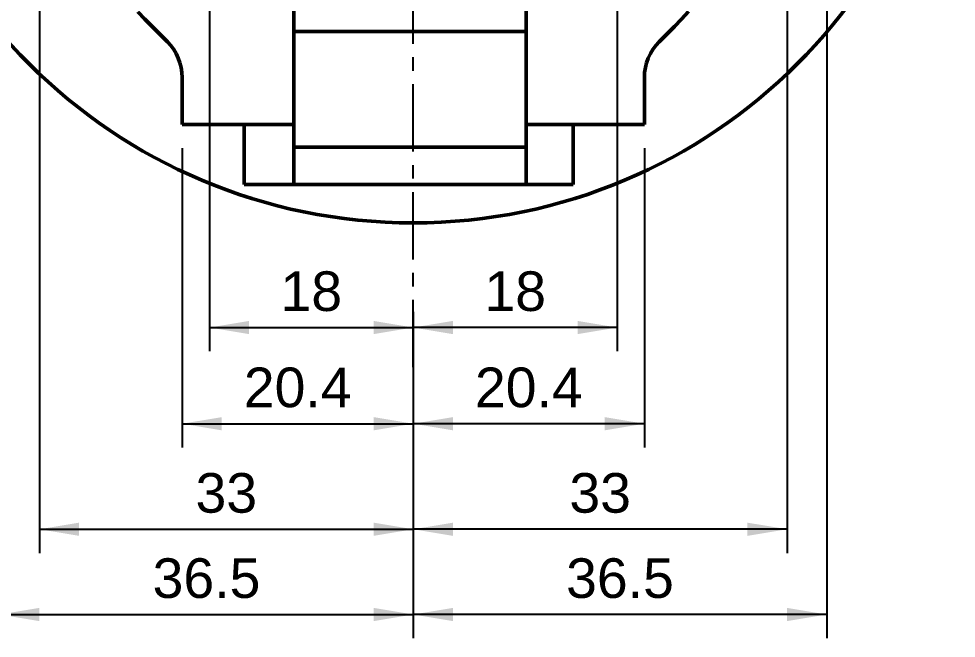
# Model space of a CAD drawing. Header units: millimetres. Extents: x 71 to 428, y 120 to 295.
# Drawn here: x 320.1 to 402.8, y 119.9 to 174.6 of the extents above; entities that cross this region are included whole.
import ezdxf

# ---------------------------------------------------------------- set-up
doc = ezdxf.new("R2010")
doc.units = ezdxf.units.MM
doc.header["$LTSCALE"] = 0.75
doc.linetypes.add('CENTER', pattern=[50.8, 31.75, -6.35, 6.35, -6.35])
doc.layers.add('Dim', color=3, linetype='Continuous', lineweight=25)
doc.layers.add('Visible', color=7, linetype='Continuous', lineweight=50)
doc.layers.add('尺寸标注', color=3, linetype='Continuous')
doc.styles.get("Standard").update_dxf_attribs({"font": 'arial.ttf'})
doc.dimstyles.new('Dim-ISO-25', dxfattribs={"dimtxt": 3.5, "dimasz": 3.5, "dimexe": 2.1, "dimexo": 2.1, "dimgap": 1.4, "dimtad": 1, "dimzin": 12, "dimdsep": 46, "dimtxsty": 'Standard', "dimcen": 0, "dimazin": 3, "dimtp": 0.1, "dimtm": 0.1, "dimtfac": 0.714286, "dimtmove": 0, "dimatfit": 3, "dimfxl": 1, "dimtzin": 12, "dimarcsym": 0})

# ---------------------------------------------------------------- blocks, each defined once
blk = doc.blocks.new('*D120')
at = {"color": 0, "linetype": 'ByBlock', "lineweight": -2}
for p, q in [((336.9, 176.832), (336.9, 145.223)), ((354.896, 148.704), (354.896, 145.223)), ((336.9, 147.323), (354.896, 147.323))]:
    blk.add_line(p, q, dxfattribs=at)
at = {"color": 0, "linetype": 'ByBlock'}
for points in [[(336.9, 147.323), (340.4, 146.74), (340.4, 147.907)], [(354.896, 147.323), (351.396, 146.74), (351.396, 147.907)]]:
    blk.add_solid(points, dxfattribs=at)
at = {"layer": 'Defpoints', "color": 0, "linetype": 'ByBlock'}
for p in [(336.9, 178.932), (354.896, 150.804)]:
    blk.add_point(p, dxfattribs=at)
at = {"color": 0, "linetype": 'ByBlock', "lineweight": -2, "insert": (345.898, 150.51), "char_height": 3.5, "attachment_point": 5}
blk.add_mtext('\\A0;18', dxfattribs=at)
blk = doc.blocks.new('*D126')
at = {"color": 0, "linetype": 'ByBlock', "lineweight": -2}
for p, q in [((334.498, 163.17), (334.498, 136.725)), ((354.896, 148.704), (354.896, 136.725)), ((334.498, 138.825), (354.896, 138.825))]:
    blk.add_line(p, q, dxfattribs=at)
at = {"color": 0, "linetype": 'ByBlock'}
for points in [[(334.498, 138.825), (337.998, 138.241), (337.998, 139.408)], [(354.896, 138.825), (351.396, 138.241), (351.396, 139.408)]]:
    blk.add_solid(points, dxfattribs=at)
at = {"layer": 'Defpoints', "color": 0, "linetype": 'ByBlock'}
for p in [(334.498, 165.27), (354.896, 150.804)]:
    blk.add_point(p, dxfattribs=at)
at = {"color": 0, "linetype": 'ByBlock', "lineweight": -2, "insert": (344.697, 142.012), "char_height": 3.5, "attachment_point": 5}
blk.add_mtext('\\A0;20.4', dxfattribs=at)
blk = doc.blocks.new('*D125')
at = {"color": 0, "linetype": 'ByBlock', "lineweight": -2}
for p, q in [((321.896, 188.298), (321.896, 127.401)), ((354.896, 148.704), (354.896, 127.401)), ((321.896, 129.501), (354.896, 129.501))]:
    blk.add_line(p, q, dxfattribs=at)
at = {"color": 0, "linetype": 'ByBlock'}
for points in [[(321.896, 129.501), (325.396, 128.918), (325.396, 130.084)], [(354.896, 129.501), (351.396, 128.918), (351.396, 130.084)]]:
    blk.add_solid(points, dxfattribs=at)
at = {"layer": 'Defpoints', "color": 0, "linetype": 'ByBlock'}
for p in [(321.896, 190.398), (354.896, 150.804)]:
    blk.add_point(p, dxfattribs=at)
at = {"color": 0, "linetype": 'ByBlock', "lineweight": -2, "insert": (338.396, 132.689), "char_height": 3.5, "attachment_point": 5}
blk.add_mtext('\\A0;33', dxfattribs=at)
blk = doc.blocks.new('*D121')
at = {"color": 0, "linetype": 'ByBlock', "lineweight": -2}
for p, q in [((372.9, 176.832), (372.9, 145.223)), ((354.896, 148.704), (354.896, 145.223)), ((372.9, 147.323), (354.896, 147.323))]:
    blk.add_line(p, q, dxfattribs=at)
at = {"color": 0, "linetype": 'ByBlock'}
for points in [[(354.896, 147.323), (358.396, 147.907), (358.396, 146.74)], [(372.9, 147.323), (369.4, 147.907), (369.4, 146.74)]]:
    blk.add_solid(points, dxfattribs=at)
at = {"layer": 'Defpoints', "color": 0, "linetype": 'ByBlock'}
for p in [(372.9, 178.932), (354.896, 150.804)]:
    blk.add_point(p, dxfattribs=at)
at = {"color": 0, "linetype": 'ByBlock', "lineweight": -2, "insert": (363.898, 150.51), "char_height": 3.5, "attachment_point": 5}
blk.add_mtext('\\A0;18', dxfattribs=at)
blk = doc.blocks.new('*D124')
at = {"color": 0, "linetype": 'ByBlock', "lineweight": -2}
for p, q in [((375.299, 163.172), (375.299, 136.725)), ((354.896, 145.223), (354.896, 136.725)), ((375.299, 138.825), (354.896, 138.825))]:
    blk.add_line(p, q, dxfattribs=at)
at = {"color": 0, "linetype": 'ByBlock'}
for points in [[(354.896, 138.825), (358.396, 139.408), (358.396, 138.241)], [(375.299, 138.825), (371.799, 139.408), (371.799, 138.241)]]:
    blk.add_solid(points, dxfattribs=at)
at = {"layer": 'Defpoints', "color": 0, "linetype": 'ByBlock'}
for p in [(375.299, 165.272), (354.896, 147.323)]:
    blk.add_point(p, dxfattribs=at)
at = {"color": 0, "linetype": 'ByBlock', "lineweight": -2, "insert": (365.098, 142.012), "char_height": 3.5, "attachment_point": 5}
blk.add_mtext('\\A0;20.4', dxfattribs=at)
blk = doc.blocks.new('*D123')
at = {"color": 0, "linetype": 'ByBlock', "lineweight": -2}
for p, q in [((387.897, 188.303), (387.897, 127.401)), ((354.896, 148.704), (354.896, 127.401)), ((387.897, 129.501), (354.896, 129.501))]:
    blk.add_line(p, q, dxfattribs=at)
at = {"color": 0, "linetype": 'ByBlock'}
for points in [[(354.896, 129.501), (358.396, 130.084), (358.396, 128.918)], [(387.897, 129.501), (384.397, 130.084), (384.397, 128.918)]]:
    blk.add_solid(points, dxfattribs=at)
at = {"layer": 'Defpoints', "color": 0, "linetype": 'ByBlock'}
for p in [(387.897, 190.403), (354.896, 150.804)]:
    blk.add_point(p, dxfattribs=at)
at = {"color": 0, "linetype": 'ByBlock', "lineweight": -2, "insert": (371.397, 132.689), "char_height": 3.5, "attachment_point": 5}
blk.add_mtext('\\A0;33', dxfattribs=at)
blk = doc.blocks.new('*D127')
at = {"color": 0, "linetype": 'ByBlock', "lineweight": -2}
for p, q in [((318.396, 202.394), (318.396, 119.871)), ((354.896, 148.704), (354.896, 119.871)), ((318.396, 121.971), (354.896, 121.971))]:
    blk.add_line(p, q, dxfattribs=at)
at = {"color": 0, "linetype": 'ByBlock'}
for points in [[(318.396, 121.971), (321.896, 121.388), (321.896, 122.554)], [(354.896, 121.971), (351.396, 121.388), (351.396, 122.554)]]:
    blk.add_solid(points, dxfattribs=at)
at = {"layer": 'Defpoints', "color": 0, "linetype": 'ByBlock'}
for p in [(318.396, 204.494), (354.896, 150.804)]:
    blk.add_point(p, dxfattribs=at)
at = {"color": 0, "linetype": 'ByBlock', "lineweight": -2, "insert": (336.646, 125.159), "char_height": 3.5, "attachment_point": 5}
blk.add_mtext('\\A0;36.5', dxfattribs=at)
blk = doc.blocks.new('*D122')
at = {"color": 0, "linetype": 'ByBlock', "lineweight": -2}
for p, q in [((391.396, 202.398), (391.396, 119.871)), ((354.896, 148.704), (354.896, 119.871)), ((391.396, 121.971), (354.896, 121.971))]:
    blk.add_line(p, q, dxfattribs=at)
at = {"color": 0, "linetype": 'ByBlock'}
for points in [[(354.896, 121.971), (358.396, 122.554), (358.396, 121.388)], [(391.396, 121.971), (387.896, 122.554), (387.896, 121.388)]]:
    blk.add_solid(points, dxfattribs=at)
at = {"layer": 'Defpoints', "color": 0, "linetype": 'ByBlock'}
for p in [(391.396, 204.498), (354.896, 150.804)]:
    blk.add_point(p, dxfattribs=at)
at = {"color": 0, "linetype": 'ByBlock', "lineweight": -2, "insert": (373.146, 125.159), "char_height": 3.5, "attachment_point": 5}
blk.add_mtext('\\A0;36.5', dxfattribs=at)

msp = doc.modelspace()

# ---------------------------------------------------------------- linework, layer by layer
at = {"color": 6, "linetype": 'CENTER', "ltscale": 0.25}
msp.add_line((354.896, 143.812), (354.896, 257.73), dxfattribs=at)
at = {"layer": 'Visible'}
for p, q in [((344.368, 175.57), (344.368, 173.47)), ((364.868, 175.571), (364.868, 173.471)), ((330.591, 175.226), (331.208, 174.569)), ((378.589, 174.572), (379.206, 175.229)), ((331.208, 174.569), (331.837, 173.926)), ((331.837, 173.926), (333.193, 172.57)), ((376.604, 172.573), (377.959, 173.929)), ((377.959, 173.929), (378.589, 174.572)), ((364.868, 173.471), (344.368, 173.47)), ((344.368, 163.27), (344.368, 173.47)), ((364.868, 163.271), (364.868, 173.471)), ((333.193, 172.57), (333.489, 172.244)), ((333.489, 172.244), (333.749, 171.894)), ((376.048, 171.896), (376.308, 172.247)), ((376.308, 172.247), (376.604, 172.573)), ((333.749, 171.894), (333.973, 171.52)), ((333.973, 171.52), (334.16, 171.126)), ((375.637, 171.128), (375.824, 171.522)), ((375.824, 171.522), (376.048, 171.896)), ((334.16, 171.126), (334.306, 170.715)), ((334.306, 170.715), (334.412, 170.292)), ((375.385, 170.295), (375.491, 170.718)), ((375.491, 170.718), (375.637, 171.128)), ((334.412, 170.292), (334.476, 169.861)), ((334.476, 169.861), (334.498, 169.421)), ((375.299, 169.423), (375.321, 169.864)), ((375.321, 169.864), (375.385, 170.295)), ((334.498, 169.421), (334.498, 165.27)), ((375.299, 165.272), (375.299, 169.423)), ((334.498, 165.27), (344.368, 165.27)), ((339.968, 165.27), (339.969, 159.97)), ((364.868, 165.271), (375.299, 165.272)), ((369.008, 165.272), (369.009, 159.972)), ((364.868, 163.271), (344.368, 163.27)), ((344.368, 163.27), (344.369, 159.97)), ((364.868, 163.271), (364.869, 159.971)), ((339.969, 159.97), (344.369, 159.97)), ((364.869, 159.971), (344.369, 159.97)), ((364.869, 159.971), (369.009, 159.972))]:
    msp.add_line(p, q, dxfattribs=at)
at = {"layer": 'Visible', "extrusion": (0, 0, -1)}
msp.add_circle((-354.896, 204.496), 47.93, dxfattribs=at)

# ---------------------------------------------------------------- dimensions: what is measured, and where the dimension line sits
at = {"layer": 'Dim'}
for p1, picture, middle in [((318.396, 204.494), '*D127', (336.646, 125.159)), ((391.396, 204.498), '*D122', (373.146, 125.159))]:
    dim = msp.add_linear_dim(base=(354.896, 121.971), p1=p1, p2=(354.896, 150.804), dimstyle='Dim-ISO-25', dxfattribs=at)
    dim.commit()
    dim.dimension.update_dxf_attribs({"geometry": picture, "text_midpoint": middle})
at = {"layer": '尺寸标注'}
for base, p1, p2, picture, middle in [((354.896, 129.501), (321.896, 190.398), (354.896, 150.804), '*D125', (338.396, 132.689)), ((354.896, 129.501), (387.897, 190.403), (354.896, 150.804), '*D123', (371.397, 132.689)), ((354.896, 147.323), (336.9, 178.932), (354.896, 150.804), '*D120', (345.898, 150.51)), ((354.896, 147.323), (372.9, 178.932), (354.896, 150.804), '*D121', (363.898, 150.51)), ((354.896, 138.825), (334.498, 165.27), (354.896, 150.804), '*D126', (344.697, 142.012)), ((354.896, 138.825), (375.299, 165.272), (354.896, 147.323), '*D124', (365.098, 142.012))]:
    dim = msp.add_linear_dim(base=base, p1=p1, p2=p2, dimstyle='Dim-ISO-25', dxfattribs=at)
    dim.commit()
    dim.dimension.update_dxf_attribs({"geometry": picture, "text_midpoint": middle})

doc.saveas('drawing.dxf')
